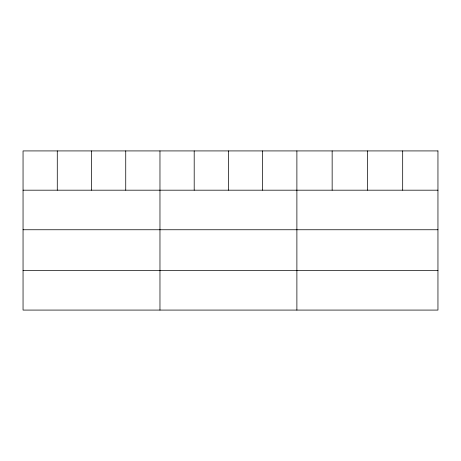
<?xml version="1.0" encoding="UTF-8"?>
<svg xmlns="http://www.w3.org/2000/svg" width="461" height="461" viewBox="0 0 461 461"><rect width="100%" height="100%" fill="white"/><g stroke="black" fill="none" stroke-linecap="round" stroke-linejoin="round"><path stroke-width="0.69" d="M23.05 190.186L437.95 190.186M23.05 229.751L437.95 229.751M23.05 270.515L437.95 270.515M402.683 150.92L402.683 190.186M367.417 150.92L367.417 190.186M332.151 150.92L332.151 190.186M296.884 150.92L296.884 310.08M262.655 150.92L262.655 190.186M228.425 150.92L228.425 190.186M194.196 150.92L194.196 190.186M159.967 150.92L159.967 310.08M125.738 150.92L125.738 190.186M91.509 150.92L91.509 190.186M57.279 150.92L57.279 190.186M437.95 150.92L23.05 150.92L23.05 310.08L437.95 310.08L437.95 150.92"/></g></svg>
